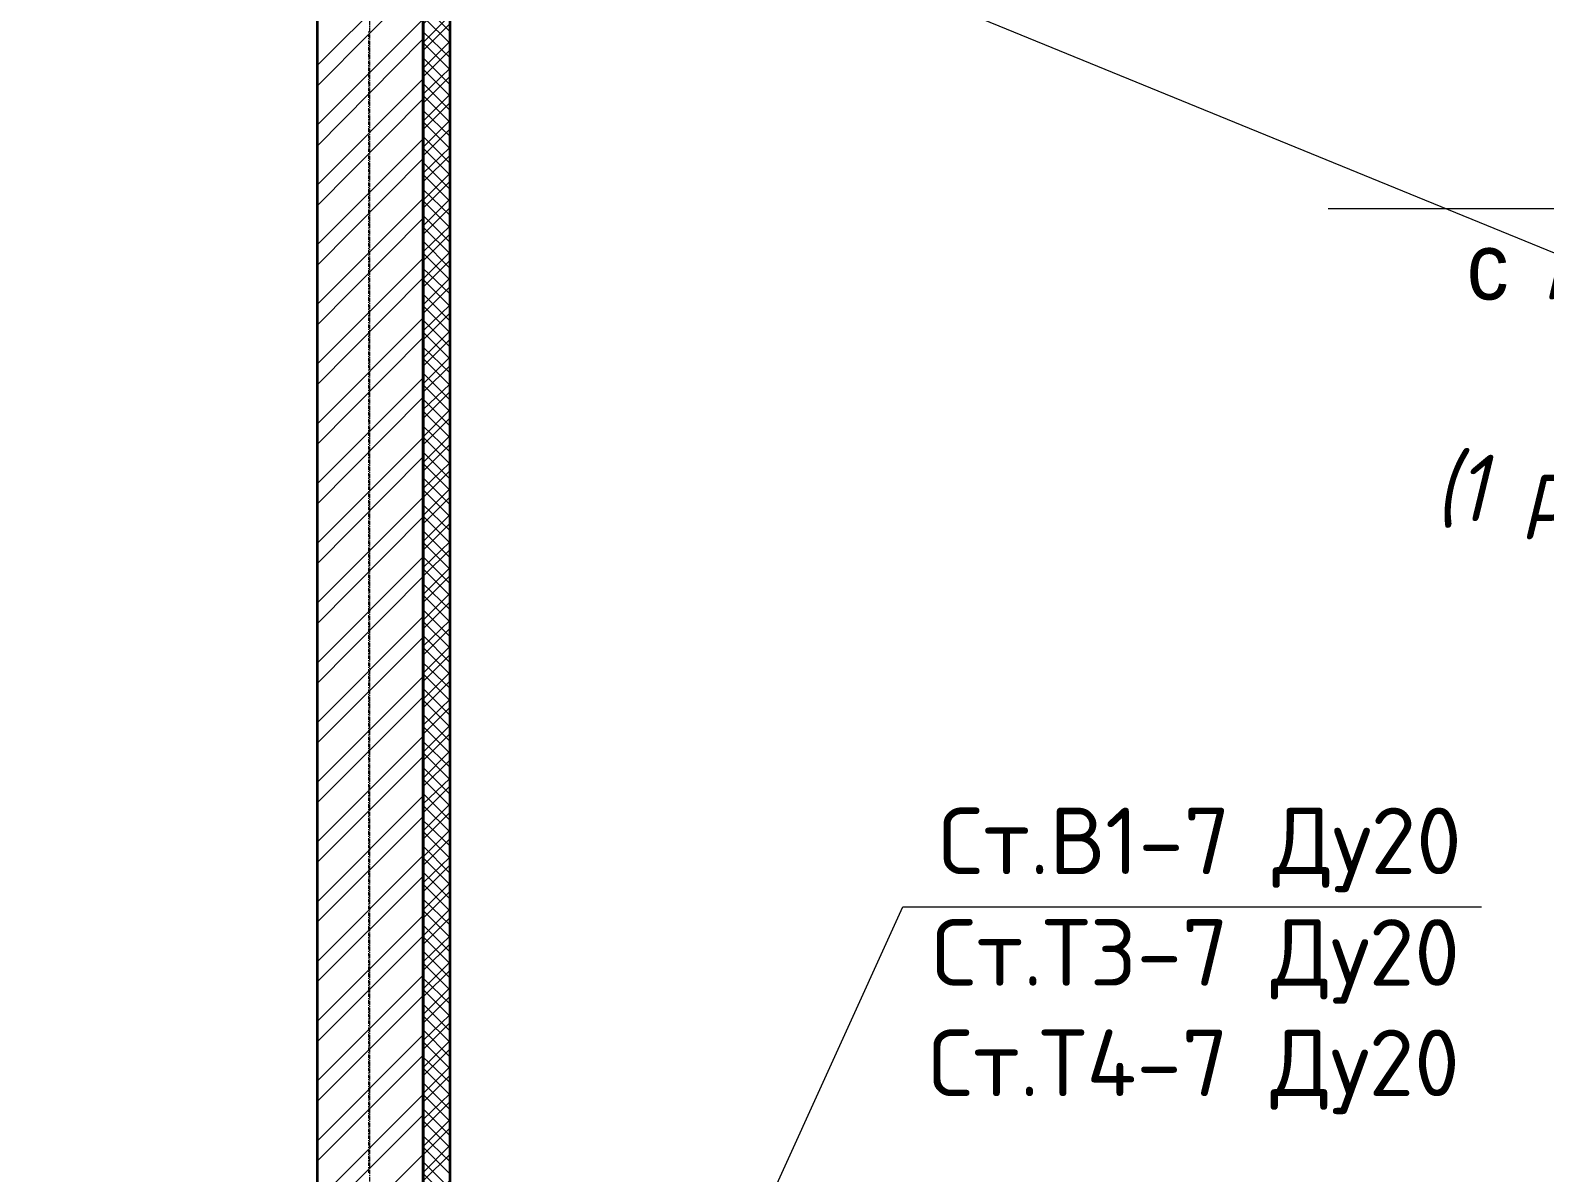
# Model space of a CAD drawing. Header units: millimetres. Extents: x -10178924 to 11692288, y -947381 to 58396.
# Drawn here: x 738282 to 743974, y -818472 to -814179 of the extents above; entities that cross this region are included whole.
import ezdxf

# ---------------------------------------------------------------- set-up
doc = ezdxf.new("R2010")
doc.units = ezdxf.units.MM
doc.linetypes.add('осевая', pattern=[50.8, 31.75, -6.35, 6.35, -6.35])
for name, color, linetype in [('_надписи канализация', 7, 'Continuous'), ('PDF _Отделка СТЕН', 6, 'Continuous'), ('PDF _Стены внутр.1', 7, 'Continuous'), ('Стены внутр.1', 7, 'Continuous')]:
    doc.layers.add(name, color=color, linetype=linetype)
doc.layers.add('PDF _Размеры осевые', color=7, linetype='Continuous', true_color=0x5d6970)
doc.layers.add('PDF _штриховка', color=7, linetype='Continuous', true_color=0x95834a)
for name, color, linetype, lineweight in [('PDF _Текст', 7, 'Continuous', 5), ('Отделка СТЕН', 6, 'Continuous', 13), ('Размеры осевые', 153, 'Continuous', 9), ('ШТРИХОВКА', 252, 'Continuous', 15)]:
    doc.layers.add(name, color=color, linetype=linetype, lineweight=lineweight)
doc.styles.add('ISOCPEUR', font='isocpeui.ttf', dxfattribs={"width": 0.9})
doc.styles.add('PDF ISOCPEUR', font='isocpeur.ttf')

# ---------------------------------------------------------------- blocks, each defined once
blk = doc.blocks.new('A$C5282721b')
at = {"layer": 'Отделка СТЕН', "true_color": 0x000000, "transparency": 33554687}
h = blk.add_hatch(dxfattribs=at)
h.set_pattern_fill('ANSI37', color=18, scale=22, angle=-90)
h.set_pattern_definition([(315, (-17446.33, 108538.816), (49.39141, 49.39141), []), (45, (-17446.33, 108538.816), (-49.39141, 49.39141), [])])
h.paths.add_polyline_path([(26592.373, -32428.119), (25753.823, -32428.119), (17403.142, -32428.119), (17403.142, -38395.958), (26591.954, -38400.464), (26591.961, -38300.463), (17503.142, -38296.007), (17503.142, -32528.119), (25753.823, -32528.119), (26592.366, -32528.119)])
h.paths.add_polyline_path([(28638.33, -32428.119), (27792.557, -32428.119), (26592.373, -32428.119), (26592.366, -32528.119), (28638.33, -32528.119)])
h.paths.add_polyline_path([(36484.836, -38082.681), (36383.118, -38082.906), (36381.494, -38305.263), (26591.961, -38300.463), (26591.954, -38400.464), (36480.32, -38405.312)])
at = {"layer": 'ШТРИХОВКА', "ltscale": 100, "true_color": 0x000000, "transparency": 33554687}
h = blk.add_hatch(dxfattribs=at)
h.set_pattern_fill('ANSI31', color=18, scale=50)
h.set_pattern_definition([(45, (-79853.19, 25128.16), (-112.2532, 112.2532), [])])
edge = h.paths.add_edge_path()
edge.add_line((36498.921, -37009.188), (36898.882, -37014.787))
edge.add_line((36898.882, -37014.787), (36964.029, -32428.119))
edge.add_line((36964.029, -32428.119), (37032.722, -32428.119))
edge.add_line((37032.722, -32428.119), (37032.722, -30586.036))
edge.add_line((37032.722, -30586.036), (38904.657, -30586.036))
edge.add_line((38904.657, -30586.036), (38902.425, -30898.17))
edge.add_line((38902.425, -30898.17), (39152.455, -30898.17))
edge.add_line((39152.455, -30898.17), (39154.793, -30586.036))
edge.add_line((39154.793, -30586.036), (41035.118, -30586.036))
edge.add_line((41035.118, -30586.036), (41035.118, -30412.839))
edge.add_line((41035.118, -30412.839), (41035.118, -30026.036))
edge.add_line((41035.118, -30026.036), (36472.722, -30026.036))
edge.add_line((36472.722, -30026.036), (36472.722, -31868.119))
edge.add_line((36472.722, -31868.119), (30542.101, -31868.119))
edge.add_line((30542.101, -31868.119), (30542.101, -32424.051))
edge.add_line((30542.101, -32424.051), (36563.99, -32428.119))
edge.add_line((36563.99, -32428.119), (36498.921, -37066.477))
h.paths.add_polyline_path([(25192.811, -31868.119), (17563.142, -31868.119), (17563.142, -30066.63), (12841.199, -30066.63), (12841.199, -31868.119), (7024.898, -31868.119), (7024.898, -31969.641), (7024.898, -32428.119), (13001.199, -32428.119), (13001.199, -38443.071), (10379.676, -38473.857), (10379.676, -38873.885), (13001.199, -38843.098), (13401.199, -38838.401), (13401.199, -32428.119), (13401.199, -30626.63), (17003.142, -30626.63), (17003.142, -32428.119), (17003.142, -38795.762), (36871.442, -38820.294), (36872.104, -38529.718), (36884.044, -38081.988), (36484.836, -38082.681), (36480.32, -38405.312), (17403.142, -38395.958), (17403.142, -32428.119), (25753.823, -32428.119), (25753.823, -31968.119)])
at = {"color": 18, "lineweight": 0, "ltscale": 100, "true_color": 0x000000, "transparency": 33554687}
blk.add_line((17503.142, -32528.119), (29114.197, -37278.249), dxfattribs=at)
blk.add_line((17503.142, -32528.119), (29114.197, -37278.249), dxfattribs=at)
at = {"layer": '_надписи канализация', "linetype": 'ByBlock', "lineweight": 13, "transparency": 33554687}
blk.add_lwpolyline([(20802.018, -34058.249), (26652.134, -34058.249)], dxfattribs=at)
blk.add_lwpolyline([(20802.018, -34058.249), (26652.134, -34058.249)], dxfattribs=at)
at = {"layer": 'Размеры осевые', "color": 251, "linetype": 'осевая', "ltscale": 0.5, "transparency": 33554687}
blk.add_line((17200, -40100), (17200, -25800), dxfattribs=at)
at = {"layer": 'Стены внутр.1', "color": 18, "linetype": 'Continuous', "true_color": 0x000000, "transparency": 33554687, "flags": 128}
for points in [[(17003.142, -32428.119), (17003.142, -38795.762)], [(17403.142, -38395.958), (17403.142, -32428.119)], [(17503.142, -38296.007), (17503.142, -32528.119)]]:
    blk.add_lwpolyline(points, dxfattribs=at)
at = {"layer": '_надписи канализация', "lineweight": -2, "transparency": 33554687, "insert": (23727.031, -33733.249), "char_height": 250, "width": 6781.38369, "attachment_point": 2, "style": 'ISOCPEUR'}
blk.add_mtext('\\A1;Приямок{\\Fisocp3|c204; }800{\\fArial|b0|i0|c204|p34;х}800х800(h)\\P{\\fArial|b0|i0|c204|p34;с\\Fisocp3|c204; }насосом дренажным {\\A0; \\H0.91667x;ГНОМ 10-10\\A1;\\H1.09091x; \\PN=1,1 кВт \\P (1 раб)\\Fisocp3|c204; \\fISOCPEUR|b0|i0|c204|p34;(закрыть рифленым железом)}', dxfattribs=at)
blk.add_mtext('\\A1;Приямок{\\Fisocp3|c204; }800{\\fArial|b0|i0|c204|p34;х}800х800(h)\\P{\\fArial|b0|i0|c204|p34;с\\Fisocp3|c204; }насосом дренажным {\\A0; \\H0.91667x;ГНОМ 10-10\\A1;\\H1.09091x; \\PN=1,1 кВт \\P (1 раб)\\Fisocp3|c204; \\fISOCPEUR|b0|i0|c204|p34;(закрыть рифленым железом)}', dxfattribs=at)

msp = doc.modelspace()

# ---------------------------------------------------------------- linework, layer by layer
at = {"layer": 'PDF _Отделка СТЕН', "lineweight": 13}
for points in [[(739757.7, -814081.6), (739859.3, -814183.2)], [(739757.7, -814225.5), (739859.3, -814124)], [(739757.7, -814183.2), (739859.3, -814280.6)], [(739757.7, -814322.9), (739859.3, -814221.3)], [(739757.7, -814280.6), (739859.3, -814382.2)], [(739757.7, -814420.3), (739859.3, -814322.9)], [(739757.7, -814378), (739859.3, -814479.5)], [(739757.7, -814521.9), (739859.3, -814420.3)], [(739757.7, -814479.6), (739859.3, -814576.9)], [(739757.7, -814619.3), (739859.3, -814517.7)], [(739757.7, -814576.9), (739859.3, -814678.5)], [(739757.7, -814716.6), (739859.3, -814619.3)], [(739757.7, -814674.3), (739859.3, -814775.9)], [(739757.7, -814818.2), (739859.3, -814716.6)], [(739757.7, -814775.9), (739859.3, -814873.2)], [(739757.7, -814915.6), (739859.3, -814814)], [(739757.7, -814873.3), (739859.3, -814974.9)], [(739757.7, -815013), (739859.3, -814915.6)], [(739757.7, -814970.6), (739859.3, -815072.2)], [(739757.7, -815114.6), (739859.3, -815013)], [(739757.7, -815072.2), (739859.3, -815169.6)], [(739757.7, -815211.9), (739859.3, -815110.3)], [(739757.7, -815169.6), (739859.3, -815271.2)], [(739757.7, -815309.3), (739859.3, -815211.9)], [(739757.7, -815267), (739859.3, -815368.6)], [(739757.7, -815410.9), (739859.3, -815309.3)], [(739757.7, -815368.6), (739859.3, -815465.9)], [(739757.7, -815508.3), (739859.3, -815406.7)], [(739757.7, -815465.9), (739859.3, -815567.5)], [(739757.7, -815605.6), (739859.3, -815508.3)], [(739757.7, -815563.3), (739859.3, -815664.9)], [(739757.7, -815707.2), (739859.3, -815605.6)], [(739757.7, -815664.9), (739859.3, -815762.3)], [(739757.7, -815804.6), (739859.3, -815703)], [(739757.7, -815762.3), (739859.3, -815863.9)], [(739757.7, -815902), (739859.3, -815804.6)], [(739757.7, -815859.6), (739859.3, -815961.2)], [(739757.7, -816003.6), (739859.3, -815902)], [(739757.7, -815961.2), (739859.3, -816058.6)], [(739757.7, -816100.9), (739859.3, -815999.3)], [(739757.7, -816058.6), (739859.3, -816160.2)], [(739757.7, -816198.3), (739859.3, -816100.9)], [(739757.7, -816156), (739859.3, -816257.6)], [(739757.7, -816299.9), (739859.3, -816198.3)], [(739757.7, -816257.6), (739859.3, -816354.9)], [(739757.7, -816397.3), (739859.3, -816295.7)], [(739757.7, -816354.9), (739859.3, -816456.5)], [(739757.7, -816494.6), (739859.3, -816397.3)], [(739757.7, -816452.3), (739859.3, -816553.9)], [(739757.7, -816596.2), (739859.3, -816494.6)], [(739757.7, -816553.9), (739859.3, -816651.3)], [(739757.7, -816693.6), (739859.3, -816592)], [(739757.7, -816651.3), (739859.3, -816752.9)], [(739757.7, -816791), (739859.3, -816693.6)], [(739757.7, -816748.6), (739859.3, -816850.2)], [(739757.7, -816892.6), (739859.3, -816791)], [(739757.7, -816850.2), (739859.3, -816947.6)], [(739757.7, -816989.9), (739859.3, -816888.3)], [(739757.7, -816947.6), (739859.3, -817049.2)], [(739757.7, -817087.3), (739859.3, -816989.9)], [(739757.7, -817045), (739859.3, -817146.6)], [(739757.7, -817188.9), (739859.3, -817087.3)], [(739757.7, -817146.6), (739859.3, -817243.9)], [(739757.7, -817286.3), (739859.3, -817184.7)], [(739757.7, -817243.9), (739859.3, -817345.5)], [(739757.7, -817383.6), (739859.3, -817286.3)], [(739757.7, -817341.3), (739859.3, -817442.9)], [(739757.7, -817485.2), (739859.3, -817383.6)], [(739757.7, -817442.9), (739859.3, -817540.3)], [(739757.7, -817582.6), (739859.3, -817481)], [(739757.7, -817540.3), (739859.3, -817641.9)], [(739757.7, -817680), (739859.3, -817582.6)], [(739757.7, -817637.6), (739859.3, -817739.2)], [(739757.7, -817781.6), (739859.3, -817680)], [(739757.7, -817739.2), (739859.3, -817836.6)], [(739757.7, -817878.9), (739859.3, -817777.3)], [(739757.7, -817836.6), (739859.3, -817938.2)], [(739757.7, -817976.3), (739859.3, -817878.9)], [(739757.7, -817934), (739859.3, -818035.6)], [(739757.7, -818077.9), (739859.3, -817976.3)], [(739757.7, -818035.6), (739859.3, -818132.9)], [(739757.7, -818175.3), (739859.3, -818073.7)], [(739757.7, -818132.9), (739859.3, -818234.5)], [(739757.7, -818272.6), (739859.3, -818175.3)], [(739757.7, -818230.3), (739859.3, -818331.9)], [(739757.7, -818374.2), (739859.3, -818272.6)], [(739757.7, -818331.9), (739859.3, -818429.3)], [(739757.7, -818471.6), (739859.3, -818370)], [(739757.7, -818429.3), (739859.3, -818530.9)]]:
    msp.add_lwpolyline(points, dxfattribs=at)
at = {"layer": 'PDF _Размеры осевые', "lineweight": 9}
for points in [[(739554.5, -814187.4), (739554.5, -814183.2)], [(739554.5, -814204.4), (739554.5, -814191.7)], [(739554.5, -814212.8), (739554.5, -814208.6)], [(739554.5, -814229.8), (739554.5, -814217.1)], [(739554.5, -814238.2), (739554.5, -814234)], [(739554.5, -814255.2), (739554.5, -814242.5)], [(739554.5, -814263.7), (739554.5, -814259.4)], [(739554.5, -814280.6), (739554.5, -814267.9)], [(739554.5, -814289), (739554.5, -814284.8)], [(739554.5, -814306), (739554.5, -814293.3)], [(739554.5, -814314.5), (739554.5, -814310.2)], [(739554.5, -814331.4), (739554.5, -814318.7)], [(739554.5, -814339.9), (739554.5, -814335.6)], [(739554.5, -814356.8), (739554.5, -814344.1)], [(739554.5, -814365.3), (739554.5, -814361)], [(739554.5, -814382.2), (739554.5, -814369.5)], [(739554.5, -814390.7), (739554.5, -814386.4)], [(739554.5, -814407.6), (739554.5, -814394.9)], [(739554.5, -814416.1), (739554.5, -814411.8)], [(739554.5, -814433), (739554.5, -814420.3)], [(739554.5, -814441.5), (739554.5, -814437.2)], [(739554.5, -814458.4), (739554.5, -814445.7)], [(739554.5, -814466.9), (739554.5, -814462.6)], [(739554.5, -814483.8), (739554.5, -814471.1)], [(739554.5, -814492.3), (739554.5, -814488)], [(739554.5, -814509.2), (739554.5, -814496.5)], [(739554.5, -814517.7), (739554.5, -814513.4)], [(739554.5, -814534.6), (739554.5, -814521.9)], [(739554.5, -814543.1), (739554.5, -814538.8)], [(739554.5, -814560), (739554.5, -814547.3)], [(739554.5, -814568.5), (739554.5, -814564.2)], [(739554.5, -814585.4), (739554.5, -814572.7)], [(739554.5, -814593.9), (739554.5, -814589.6)], [(739554.5, -814610.8), (739554.5, -814598.1)], [(739554.5, -814619.3), (739554.5, -814615)], [(739554.5, -814636.2), (739554.5, -814623.5)], [(739554.5, -814644.7), (739554.5, -814640.4)], [(739554.5, -814661.6), (739554.5, -814648.9)], [(739554.5, -814670.1), (739554.5, -814665.8)], [(739554.5, -814687), (739554.5, -814674.3)], [(739554.5, -814695.5), (739554.5, -814691.2)], [(739554.5, -814712.4), (739554.5, -814699.7)], [(739554.5, -814720.9), (739554.5, -814716.6)], [(739554.5, -814737.8), (739554.5, -814725.1)], [(739554.5, -814746.3), (739554.5, -814742)], [(739554.5, -814763.2), (739554.5, -814750.5)], [(739554.5, -814771.7), (739554.5, -814767.4)], [(739554.5, -814788.6), (739554.5, -814775.9)], [(739554.5, -814797.1), (739554.5, -814792.8)], [(739554.5, -814814), (739554.5, -814801.3)], [(739554.5, -814822.5), (739554.5, -814818.2)], [(739554.5, -814839.4), (739554.5, -814826.7)], [(739554.5, -814847.9), (739554.5, -814843.6)], [(739554.5, -814864.8), (739554.5, -814852.1)], [(739554.5, -814873.3), (739554.5, -814869)], [(739554.5, -814890.2), (739554.5, -814877.5)], [(739554.5, -814898.7), (739554.5, -814894.4)], [(739554.5, -814915.6), (739554.5, -814902.9)], [(739554.5, -814924.1), (739554.5, -814919.8)], [(739554.5, -814941), (739554.5, -814928.3)], [(739554.5, -814949.5), (739554.5, -814945.2)], [(739554.5, -814966.4), (739554.5, -814953.7)], [(739554.5, -814974.9), (739554.5, -814970.6)], [(739554.5, -814991.8), (739554.5, -814979.1)], [(739554.5, -815000.3), (739554.5, -814996)], [(739554.5, -815017.2), (739554.5, -815004.5)], [(739554.5, -815025.7), (739554.5, -815021.4)], [(739554.5, -815042.6), (739554.5, -815029.9)], [(739554.5, -815051.1), (739554.5, -815046.8)], [(739554.5, -815068), (739554.5, -815055.3)], [(739554.5, -815076.5), (739554.5, -815072.2)], [(739554.5, -815093.4), (739554.5, -815080.7)], [(739554.5, -815101.9), (739554.5, -815097.6)], [(739554.5, -815118.8), (739554.5, -815106.1)], [(739554.5, -815127.3), (739554.5, -815123)], [(739554.5, -815144.2), (739554.5, -815131.5)], [(739554.5, -815152.7), (739554.5, -815148.4)], [(739554.5, -815169.6), (739554.5, -815156.9)], [(739554.5, -815178.1), (739554.5, -815173.8)], [(739554.5, -815195), (739554.5, -815182.3)], [(739554.5, -815203.5), (739554.5, -815199.2)], [(739554.5, -815220.4), (739554.5, -815207.7)], [(739554.5, -815228.9), (739554.5, -815224.6)], [(739554.5, -815245.8), (739554.5, -815233.1)], [(739554.5, -815254.3), (739554.5, -815250)], [(739554.5, -815271.2), (739554.5, -815258.5)], [(739554.5, -815279.7), (739554.5, -815275.4)], [(739554.5, -815296.6), (739554.5, -815283.9)], [(739554.5, -815305.1), (739554.5, -815300.8)], [(739554.5, -815322), (739554.5, -815309.3)], [(739554.5, -815330.5), (739554.5, -815326.2)], [(739554.5, -815347.4), (739554.5, -815334.7)], [(739554.5, -815355.9), (739554.5, -815351.6)], [(739554.5, -815372.8), (739554.5, -815360.1)], [(739554.5, -815381.3), (739554.5, -815377)], [(739554.5, -815398.2), (739554.5, -815385.5)], [(739554.5, -815406.7), (739554.5, -815402.4)], [(739554.5, -815423.6), (739554.5, -815410.9)], [(739554.5, -815432.1), (739554.5, -815427.8)], [(739554.5, -815449), (739554.5, -815436.3)], [(739554.5, -815457.5), (739554.5, -815453.2)], [(739554.5, -815474.4), (739554.5, -815461.7)], [(739554.5, -815482.9), (739554.5, -815478.6)], [(739554.5, -815499.8), (739554.5, -815487.1)], [(739554.5, -815508.3), (739554.5, -815504)], [(739554.5, -815525.2), (739554.5, -815512.5)], [(739554.5, -815533.7), (739554.5, -815529.4)], [(739554.5, -815550.6), (739554.5, -815537.9)], [(739554.5, -815559.1), (739554.5, -815554.8)], [(739554.5, -815576), (739554.5, -815563.3)], [(739554.5, -815584.5), (739554.5, -815580.2)], [(739554.5, -815601.4), (739554.5, -815588.7)], [(739554.5, -815609.9), (739554.5, -815605.6)], [(739554.5, -815626.8), (739554.5, -815614.1)], [(739554.5, -815635.3), (739554.5, -815631)], [(739554.5, -815652.2), (739554.5, -815639.5)], [(739554.5, -815660.7), (739554.5, -815656.4)], [(739554.5, -815677.6), (739554.5, -815664.9)], [(739554.5, -815686.1), (739554.5, -815681.8)], [(739554.5, -815703), (739554.5, -815690.3)], [(739554.5, -815711.5), (739554.5, -815707.2)], [(739554.5, -815728.4), (739554.5, -815715.7)], [(739554.5, -815736.9), (739554.5, -815732.6)], [(739554.5, -815753.8), (739554.5, -815741.1)], [(739554.5, -815762.3), (739554.5, -815758)], [(739554.5, -815779.2), (739554.5, -815766.5)], [(739554.5, -815787.7), (739554.5, -815783.4)], [(739554.5, -815804.6), (739554.5, -815791.9)], [(739554.5, -815813.1), (739554.5, -815808.8)], [(739554.5, -815830), (739554.5, -815817.3)], [(739554.5, -815838.5), (739554.5, -815834.2)], [(739554.5, -815855.4), (739554.5, -815842.7)], [(739554.5, -815863.9), (739554.5, -815859.6)], [(739554.5, -815880.8), (739554.5, -815868.1)], [(739554.5, -815889.3), (739554.5, -815885)], [(739554.5, -815906.2), (739554.5, -815893.5)], [(739554.5, -815914.7), (739554.5, -815910.4)], [(739554.5, -815931.6), (739554.5, -815918.9)], [(739554.5, -815940.1), (739554.5, -815935.8)], [(739554.5, -815957), (739554.5, -815944.3)], [(739554.5, -815965.5), (739554.5, -815961.2)], [(739554.5, -815982.4), (739554.5, -815969.7)], [(739554.5, -815990.9), (739554.5, -815986.6)], [(739554.5, -816007.8), (739554.5, -815995.1)], [(739554.5, -816016.3), (739554.5, -816012)], [(739554.5, -816033.2), (739554.5, -816020.5)], [(739554.5, -816041.7), (739554.5, -816037.4)], [(739554.5, -816058.6), (739554.5, -816045.9)], [(739554.5, -816067.1), (739554.5, -816062.8)], [(739554.5, -816084), (739554.5, -816071.3)], [(739554.5, -816092.5), (739554.5, -816088.2)], [(739554.5, -816109.4), (739554.5, -816096.7)], [(739554.5, -816117.9), (739554.5, -816113.6)], [(739554.5, -816134.8), (739554.5, -816122.1)], [(739554.5, -816143.3), (739554.5, -816139)], [(739554.5, -816160.2), (739554.5, -816147.5)], [(739554.5, -816168.7), (739554.5, -816164.4)], [(739554.5, -816185.6), (739554.5, -816172.9)], [(739554.5, -816194.1), (739554.5, -816189.8)], [(739554.5, -816211), (739554.5, -816198.3)], [(739554.5, -816219.5), (739554.5, -816215.2)], [(739554.5, -816236.4), (739554.5, -816223.7)], [(739554.5, -816244.9), (739554.5, -816240.6)], [(739554.5, -816261.8), (739554.5, -816249.1)], [(739554.5, -816270.3), (739554.5, -816266)], [(739554.5, -816287.2), (739554.5, -816274.5)], [(739554.5, -816295.7), (739554.5, -816291.4)], [(739554.5, -816312.6), (739554.5, -816299.9)], [(739554.5, -816321.1), (739554.5, -816316.8)], [(739554.5, -816338), (739554.5, -816325.3)], [(739554.5, -816346.5), (739554.5, -816342.2)], [(739554.5, -816363.4), (739554.5, -816350.7)], [(739554.5, -816371.9), (739554.5, -816367.6)], [(739554.5, -816388.8), (739554.5, -816376.1)], [(739554.5, -816397.3), (739554.5, -816393)], [(739554.5, -816414.2), (739554.5, -816401.5)], [(739554.5, -816422.7), (739554.5, -816418.4)], [(739554.5, -816439.6), (739554.5, -816426.9)], [(739554.5, -816448.1), (739554.5, -816443.8)], [(739554.5, -816465), (739554.5, -816452.3)], [(739554.5, -816473.5), (739554.5, -816469.2)], [(739554.5, -816490.4), (739554.5, -816477.7)], [(739554.5, -816498.9), (739554.5, -816494.6)], [(739554.5, -816515.8), (739554.5, -816503.1)], [(739554.5, -816524.3), (739554.5, -816520)], [(739554.5, -816541.2), (739554.5, -816528.5)], [(739554.5, -816549.7), (739554.5, -816545.4)], [(739554.5, -816566.6), (739554.5, -816553.9)], [(739554.5, -816575.1), (739554.5, -816570.8)], [(739554.5, -816592), (739554.5, -816579.3)], [(739554.5, -816600.5), (739554.5, -816596.2)], [(739554.5, -816617.4), (739554.5, -816604.7)], [(739554.5, -816625.9), (739554.5, -816621.6)], [(739554.5, -816642.8), (739554.5, -816630.1)], [(739554.5, -816651.3), (739554.5, -816647)], [(739554.5, -816668.2), (739554.5, -816655.5)], [(739554.5, -816676.7), (739554.5, -816672.4)], [(739554.5, -816693.6), (739554.5, -816680.9)], [(739554.5, -816702.1), (739554.5, -816697.8)], [(739554.5, -816719), (739554.5, -816706.3)], [(739554.5, -816727.5), (739554.5, -816723.2)], [(739554.5, -816744.4), (739554.5, -816731.7)], [(739554.5, -816752.9), (739554.5, -816748.6)], [(739554.5, -816769.8), (739554.5, -816757.1)], [(739554.5, -816778.3), (739554.5, -816774)], [(739554.5, -816795.2), (739554.5, -816782.5)], [(739554.5, -816803.7), (739554.5, -816799.4)], [(739554.5, -816820.6), (739554.5, -816807.9)], [(739554.5, -816829.1), (739554.5, -816824.8)], [(739554.5, -816846), (739554.5, -816833.3)], [(739554.5, -816854.5), (739554.5, -816850.2)], [(739554.5, -816871.4), (739554.5, -816858.7)], [(739554.5, -816879.9), (739554.5, -816875.6)], [(739554.5, -816896.8), (739554.5, -816884.1)], [(739554.5, -816905.3), (739554.5, -816901)], [(739554.5, -816922.2), (739554.5, -816909.5)], [(739554.5, -816930.7), (739554.5, -816926.4)], [(739554.5, -816947.6), (739554.5, -816934.9)], [(739554.5, -816956.1), (739554.5, -816951.8)], [(739554.5, -816973), (739554.5, -816960.3)], [(739554.5, -816981.5), (739554.5, -816977.2)], [(739554.5, -816998.4), (739554.5, -816985.7)], [(739554.5, -817006.9), (739554.5, -817002.6)], [(739554.5, -817023.8), (739554.5, -817011.1)], [(739554.5, -817032.3), (739554.5, -817028)], [(739554.5, -817049.2), (739554.5, -817036.5)], [(739554.5, -817057.7), (739554.5, -817053.4)], [(739554.5, -817074.6), (739554.5, -817061.9)], [(739554.5, -817083.1), (739554.5, -817078.8)], [(739554.5, -817100), (739554.5, -817087.3)], [(739554.5, -817108.5), (739554.5, -817104.2)], [(739554.5, -817125.4), (739554.5, -817112.7)], [(739554.5, -817133.9), (739554.5, -817129.6)], [(739554.5, -817150.8), (739554.5, -817138.1)], [(739554.5, -817159.3), (739554.5, -817155)], [(739554.5, -817176.2), (739554.5, -817163.5)], [(739554.5, -817184.7), (739554.5, -817180.4)], [(739554.5, -817201.6), (739554.5, -817188.9)], [(739554.5, -817210.1), (739554.5, -817205.8)], [(739554.5, -817227), (739554.5, -817214.3)], [(739554.5, -817235.5), (739554.5, -817231.2)], [(739554.5, -817252.4), (739554.5, -817239.7)], [(739554.5, -817260.9), (739554.5, -817256.6)], [(739554.5, -817277.8), (739554.5, -817265.1)], [(739554.5, -817286.3), (739554.5, -817282)], [(739554.5, -817303.2), (739554.5, -817290.5)], [(739554.5, -817311.7), (739554.5, -817307.4)], [(739554.5, -817328.6), (739554.5, -817315.9)], [(739554.5, -817337.1), (739554.5, -817332.8)], [(739554.5, -817354), (739554.5, -817341.3)], [(739554.5, -817362.5), (739554.5, -817358.2)], [(739554.5, -817379.4), (739554.5, -817366.7)], [(739554.5, -817387.9), (739554.5, -817383.6)], [(739554.5, -817404.8), (739554.5, -817392.1)], [(739554.5, -817413.3), (739554.5, -817409)], [(739554.5, -817430.2), (739554.5, -817417.5)], [(739554.5, -817438.7), (739554.5, -817434.4)], [(739554.5, -817455.6), (739554.5, -817442.9)], [(739554.5, -817464.1), (739554.5, -817459.8)], [(739554.5, -817481), (739554.5, -817468.3)], [(739554.5, -817489.5), (739554.5, -817485.2)], [(739554.5, -817506.4), (739554.5, -817493.7)], [(739554.5, -817514.9), (739554.5, -817510.6)], [(739554.5, -817531.8), (739554.5, -817519.1)], [(739554.5, -817540.3), (739554.5, -817536)], [(739554.5, -817557.2), (739554.5, -817544.5)], [(739554.5, -817565.7), (739554.5, -817561.4)], [(739554.5, -817582.6), (739554.5, -817569.9)], [(739554.5, -817591.1), (739554.5, -817586.8)], [(739554.5, -817608), (739554.5, -817595.3)], [(739554.5, -817616.5), (739554.5, -817612.2)], [(739554.5, -817633.4), (739554.5, -817620.7)], [(739554.5, -817641.9), (739554.5, -817637.6)], [(739554.5, -817658.8), (739554.5, -817646.1)], [(739554.5, -817667.3), (739554.5, -817663)], [(739554.5, -817684.2), (739554.5, -817671.5)], [(739554.5, -817692.7), (739554.5, -817688.4)], [(739554.5, -817709.6), (739554.5, -817696.9)], [(739554.5, -817718.1), (739554.5, -817713.8)], [(739554.5, -817735), (739554.5, -817722.3)], [(739554.5, -817743.5), (739554.5, -817739.2)], [(739554.5, -817760.4), (739554.5, -817747.7)], [(739554.5, -817768.9), (739554.5, -817764.6)], [(739554.5, -817785.8), (739554.5, -817773.1)], [(739554.5, -817794.3), (739554.5, -817790)], [(739554.5, -817811.2), (739554.5, -817798.5)], [(739554.5, -817819.7), (739554.5, -817815.4)], [(739554.5, -817836.6), (739554.5, -817823.9)], [(739554.5, -817845.1), (739554.5, -817840.8)], [(739554.5, -817862), (739554.5, -817849.3)], [(739554.5, -817870.5), (739554.5, -817866.2)], [(739554.5, -817887.4), (739554.5, -817874.7)], [(739554.5, -817895.9), (739554.5, -817891.6)], [(739554.5, -817912.8), (739554.5, -817900.1)], [(739554.5, -817921.3), (739554.5, -817917)], [(739554.5, -817938.2), (739554.5, -817925.5)], [(739554.5, -817946.7), (739554.5, -817942.4)], [(739554.5, -817963.6), (739554.5, -817950.9)], [(739554.5, -817972.1), (739554.5, -817967.8)], [(739554.5, -817989), (739554.5, -817976.3)], [(739554.5, -817997.5), (739554.5, -817993.2)], [(739554.5, -818014.4), (739554.5, -818001.7)], [(739554.5, -818022.9), (739554.5, -818018.6)], [(739554.5, -818039.8), (739554.5, -818027.1)], [(739554.5, -818048.3), (739554.5, -818044)], [(739554.5, -818065.2), (739554.5, -818052.5)], [(739554.5, -818073.7), (739554.5, -818069.4)], [(739554.5, -818090.6), (739554.5, -818077.9)], [(739554.5, -818099.1), (739554.5, -818094.8)], [(739554.5, -818116), (739554.5, -818103.3)], [(739554.5, -818124.5), (739554.5, -818120.2)], [(739554.5, -818141.4), (739554.5, -818128.7)], [(739554.5, -818149.9), (739554.5, -818145.6)], [(739554.5, -818166.8), (739554.5, -818154.1)], [(739554.5, -818175.3), (739554.5, -818171)], [(739554.5, -818192.2), (739554.5, -818179.5)], [(739554.5, -818200.7), (739554.5, -818196.4)], [(739554.5, -818217.6), (739554.5, -818204.9)], [(739554.5, -818226.1), (739554.5, -818221.8)], [(739554.5, -818243), (739554.5, -818230.3)], [(739554.5, -818251.5), (739554.5, -818247.2)], [(739554.5, -818268.4), (739554.5, -818255.7)], [(739554.5, -818276.9), (739554.5, -818272.6)], [(739554.5, -818293.8), (739554.5, -818281.1)], [(739554.5, -818302.3), (739554.5, -818298)], [(739554.5, -818319.2), (739554.5, -818306.5)], [(739554.5, -818327.7), (739554.5, -818323.4)], [(739554.5, -818344.6), (739554.5, -818331.9)], [(739554.5, -818353.1), (739554.5, -818348.8)], [(739554.5, -818370), (739554.5, -818357.3)], [(739554.5, -818378.5), (739554.5, -818374.2)], [(739554.5, -818395.4), (739554.5, -818382.7)], [(739554.5, -818403.9), (739554.5, -818399.6)], [(739554.5, -818420.8), (739554.5, -818408.1)], [(739554.5, -818429.3), (739554.5, -818425)], [(739554.5, -818446.2), (739554.5, -818433.5)], [(739554.5, -818454.7), (739554.5, -818450.4)], [(739554.5, -818471.6), (739554.5, -818458.9)]]:
    msp.add_lwpolyline(points, dxfattribs=at)
at = {"layer": 'PDF _Стены внутр.1', "lineweight": 25}
for points in [[(739359.7, -813218), (739359.7, -819584.7)], [(739757.7, -819187.1), (739757.7, -813218.3)], [(739859.3, -819085.5), (739859.3, -813319.8)]]:
    msp.add_lwpolyline(points, dxfattribs=at)
at = {"layer": 'PDF _Текст'}
msp.add_lwpolyline([(740807.5, -819132), (741561.1, -817472.6), (741658.4, -817472.6), (743736.9, -817472.6)], dxfattribs=at)
at = {"layer": 'PDF _штриховка', "color": 251, "lineweight": 5, "true_color": 0x636466}
for points in [[(739359.7, -814390.7), (739757.7, -813988.5)], [(739359.7, -814615), (739757.7, -814212.9)], [(739359.7, -814839.4), (739757.7, -814437.2)], [(739359.7, -815063.8), (739757.7, -814661.6)], [(739359.7, -815288.1), (739757.7, -814886)], [(739359.7, -815512.5), (739757.7, -815110.3)], [(739359.7, -815736.9), (739757.7, -815334.7)], [(739359.7, -815961.2), (739757.7, -815559.1)], [(739359.7, -816185.6), (739757.7, -815783.4)], [(739359.7, -816410), (739757.7, -816007.8)], [(739359.7, -816634.3), (739757.7, -816232.2)], [(739359.7, -816858.7), (739757.7, -816460.8)], [(739359.7, -817083.1), (739757.7, -816685.1)], [(739359.7, -817307.4), (739757.7, -816909.5)], [(739359.7, -817531.8), (739757.7, -817133.9)], [(739359.7, -817756.2), (739757.7, -817358.3)], [(739359.7, -817980.5), (739757.7, -817582.6)], [(739359.7, -818204.9), (739757.7, -817807)], [(739359.7, -818429.3), (739757.7, -818031.4)], [(739359.7, -818653.6), (739757.7, -818255.7)]]:
    msp.add_lwpolyline(points, dxfattribs=at)

# ---------------------------------------------------------------- block references
msp.add_blockref('A$C5282721b', (722358.6, -780790.4))

# ---------------------------------------------------------------- texts
at = {"layer": 'PDF _Текст', "char_height": 249.994, "attachment_point": 4, "style": 'PDF ISOCPEUR'}
for s, insert in [('Ст.В1-7 Ду20', (741696.6, -817258.8)), ('Ст.Т3-7 Ду20', (741671.2, -817677.9)), ('Ст.Т4-7 Ду20', (741658.5, -818092.8))]:
    msp.add_mtext(s, dxfattribs=dict(at, insert=insert))

doc.saveas('drawing.dxf')
